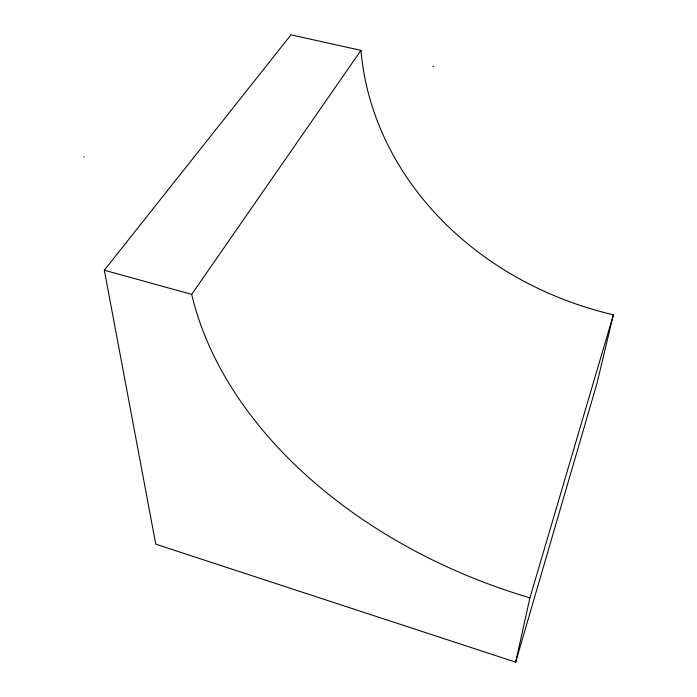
<?xml version="1.0" encoding="UTF-8"?>
<svg xmlns="http://www.w3.org/2000/svg" width="697" height="697" viewBox="0 0 697 697"><rect width="100%" height="100%" fill="white"/><g stroke="black" fill="none" stroke-linecap="round" stroke-linejoin="round"><path stroke-width="1.05" d="M515.658 662.15L529.92 597.834L613.386 314.8A327.703 284.498 7.5 0 1 360.95 50.35L290.963 34.85L104.332 270.218L155.753 544.165L515.658 662.15L597.024 383.167L613.386 314.8M104.332 270.218L191.692 294.378L360.95 50.35M432.854 66.276L433.795 66.485M83.614 156.773L84.215 156.93M529.92 597.834A439.249 308.501 16.9 0 1 191.692 294.378"/></g></svg>
